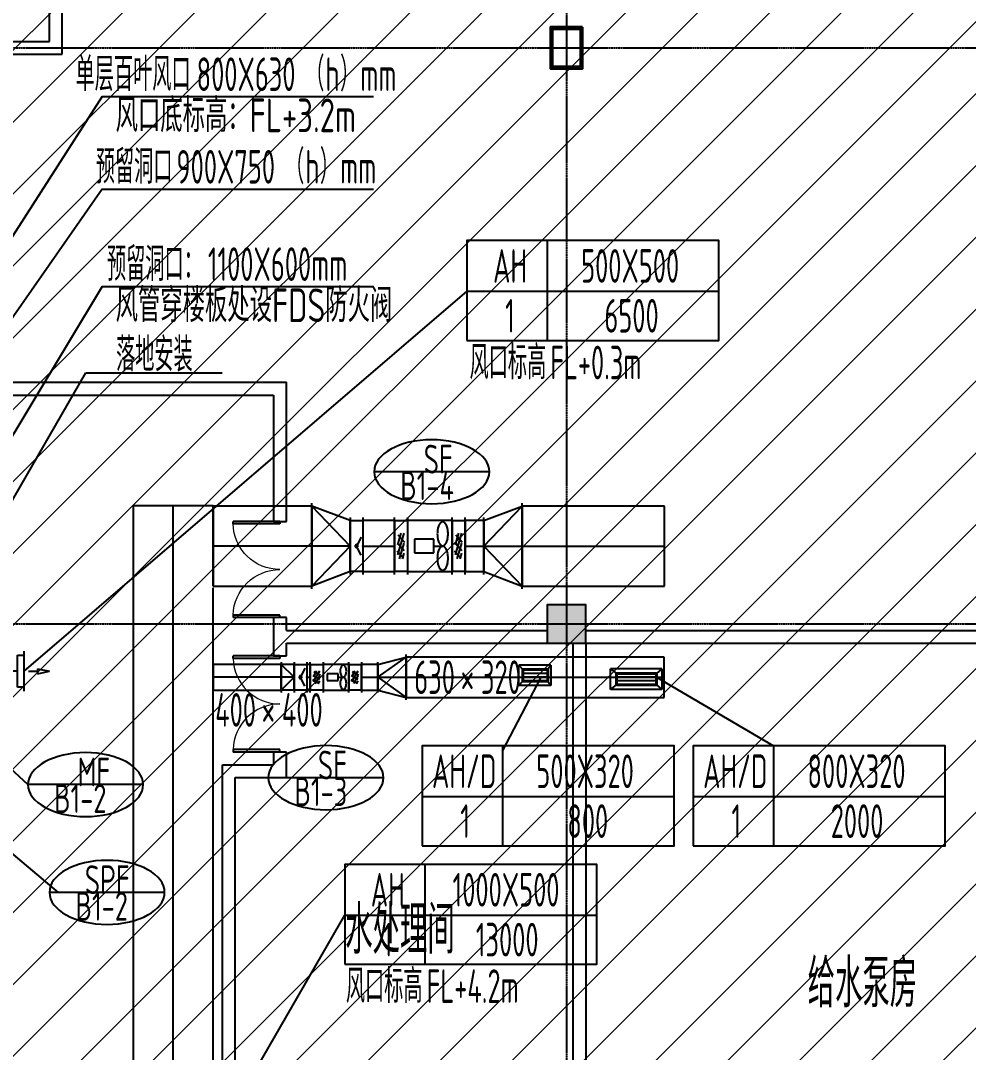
# Model space of a CAD drawing. Extents: x -20827274 to 1300756471, y -549375 to 3431892.
# Drawn here: x -62734 to -47932, y -262952 to -246835 of the extents above; entities that cross this region are included whole.
import ezdxf

# ---------------------------------------------------------------- set-up
doc = ezdxf.new("R2010")
doc.units = 0
doc.header["$LTSCALE"] = 10
for name, pattern in [('CENTER2', [1.125, 0.75, -0.125, 0.125, -0.125]), ('DASH', [0.35, 0.25, -0.1]), ('暖附图底图$0$DASH', [0.35, 0.25, -0.1]), ('暖附图底图$0$DOTE', [2.42, 2, -0.2, 0.02, -0.2])]:
    doc.linetypes.add(name, pattern=pattern)
for name, color, linetype in [('1-zs', 3, 'Continuous'), ('1-暖通标注', 4, 'Continuous'), ('1-标注暖通', 4, 'Continuous'), ('DUCT-排风风口', 7, 'Continuous'), ('DUCT-送风中心线', 5, 'CENTER2'), ('DUCT-送风标注', 3, 'Continuous'), ('DUCT-送风法兰', 2, 'Continuous'), ('DUCT-送风管', 4, 'Continuous'), ('DUCT-送风管端线', 2, 'Continuous'), ('DUCT-送风管设备', 7, 'Continuous'), ('DUCT-送风阀门', 7, 'Continuous'), ('H-暖通设备', 181, 'Continuous'), ('Hvac-Hide', 8, 'DASH'), ('PUB_HATCH', 8, 'Continuous'), ('暖附图底图$0$1-标注暖通', 8, 'Continuous'), ('暖附图底图$0$A-COLUMN', 8, 'Continuous'), ('暖附图底图$0$A-ROOM_NAME', 8, 'Continuous'), ('暖附图底图$0$A-WALL', 8, 'Continuous'), ('暖附图底图$0$DOOR_FIRE', 8, 'Continuous'), ('暖附图底图$0$DOTE', 8, 'Continuous')]:
    doc.layers.add(name, color=color, linetype=linetype)
doc.layers.add('F-非人防区', color=105, linetype='Continuous', lineweight=15)
doc.layers.add('暖附图底图$0$钢柱', color=8, linetype='Continuous', lineweight=35)
doc.styles.add('8B2_02', font='tssdeng.shx', dxfattribs={"width": 0.6, "bigfont": 'TSSDCHN.shx'})
doc.styles.add('暖附图底图$0$8B2_02', font='tssdeng.shx', dxfattribs={"width": 0.6, "bigfont": 'TSSDCHN.shx'})

# ---------------------------------------------------------------- blocks, each defined once
blk = doc.blocks.new('$轴流风机$00000011')
for p, q in [((-500, 500, 0), (-500, -500, 0)), ((500, 500, 0), (-500, 500, 0)), ((500, -500, 0), (500, 500, 0)), ((-339, 135, 0), (-339, -135, 0)), ((88, 135, 0), (-339, 135, 0)), ((88, -135, 0), (88, 135, 0)), ((88, 0, 0), (288, 0, 0)), ((-339, -135, 0), (88, -135, 0)), ((-500, -500, 0), (500, -500, 0))]:
    blk.add_line(p, q)
for centre, radius, start, end in [((462, 274, 0), 291, 153.0603, 168.1126), ((355, 329, 0), 170, 129.1821, 153.0603), ((288, 410, 0), 64.8, 90, 129.1821), ((288, 410, 0), 64.8, 50.8179, 90), ((222, 329, 0), 170, 26.9397, 50.8179), ((115, 274, 0), 291, 11.8874, 26.9397), ((633, 238, 0), 465, 168.1126, 180), ((633, 238, 0), 465, 180, 191.8874), ((-56, 238, 0), 465, 0, 11.8874), ((-56, 238, 0), 465, 348.1126, 0), ((462, 202, 0), 291, 191.8874, 206.9397), ((355, 148, 0), 170, 206.9397, 230.8179), ((288, 66, 0), 64.8, 230.8179, 270), ((288, 66, 0), 64.8, 270, 309.1821), ((222, 148, 0), 170, 309.1821, 333.0603), ((115, 202, 0), 291, 333.0603, 348.1126), ((633, -238, 0), 465, 168.1126, 180), ((462, -202, 0), 291, 153.0603, 168.1126), ((355, -148, 0), 170, 129.1821, 153.0603), ((288, -66, 0), 64.8, 90, 129.1821), ((288, -66, 0), 64.8, 50.8179, 90), ((222, -148, 0), 170, 26.9397, 50.8179), ((115, -202, 0), 291, 11.8874, 26.9397), ((-56, -238, 0), 465, 0, 11.8874), ((633, -238, 0), 465, 180, 191.8874), ((462, -274, 0), 291, 191.8874, 206.9397), ((115, -274, 0), 291, 333.0603, 348.1126), ((-56, -238, 0), 465, 348.1126, 0), ((355, -329, 0), 170, 206.9397, 230.8179), ((288, -410, 0), 64.8, 230.8179, 270), ((288, -410, 0), 64.8, 270, 309.1821), ((222, -329, 0), 170, 309.1821, 333.0603)]:
    blk.add_arc(centre, radius, start, end)
for p in [(-500, 0, 0), (500, 0, 0)]:
    blk.add_point(p)
blk = doc.blocks.new('$风口$00000098')
for p, q in [((0, 200), (100, 200)), ((0, -200), (0, 200)), ((100, 250), (100, -250)), ((0, 0), (-100, 0)), ((172, 0), (315, 0)), ((315, 31), (500, 0)), ((315, 31), (315, -31)), ((315, -31), (500, 0)), ((100, -200), (0, -200))]:
    blk.add_line(p, q)
blk = doc.blocks.new('$风口$00000108')
for p, q in [((-250, 135), (-190, 75)), ((-250, -135), (-250, 135)), ((250, 135), (200, 75)), ((250, 135), (250, -135)), ((200, 25), (-190, 25)), ((-250, -135), (-190, -75)), ((200, -25), (-190, -25)), ((200, -75), (250, -135)), ((250, -135), (-250, -135))]:
    blk.add_line(p, q)
at = {"linetype": 'Continuous'}
blk.add_line((250, 135), (-250, 135), dxfattribs=at)
at = {"lineweight": 40}
for p, q in [((-190, 75), (200, 75)), ((-190, -75), (-190, 75)), ((200, 75), (200, -75)), ((-190, -75), (200, -75))]:
    blk.add_line(p, q, dxfattribs=at)
blk = doc.blocks.new('暖附图底图$0$A$C00330F2E')
at = {"layer": '暖附图底图$0$钢柱', "color": 4, "lineweight": 35}
for points in [[(18100, -72000), (17600, -72000), (17600, -72650), (18100, -72650)], [(18070, -72620), (17630, -72620), (17630, -72030), (18070, -72030)]]:
    blk.add_lwpolyline(points, close=True, dxfattribs=at)
blk = doc.blocks.new('_FZH')
blk.add_lwpolyline([(-0.5, -0.5), (0.5, -0.5), (0.5, 0.5), (-0.5, 0.5)], close=True)
at = {"layer": 'PUB_HATCH'}
blk.add_solid([(-0.5, -0.5), (0.5, -0.5), (-0.5, 0.5), (0.5, 0.5)], dxfattribs=at)
blk = doc.blocks.new('暖附图底图$0$$DorLib2D$00000002')
for p, q in [((-0.5, 0), (-0.5, 0.4875)), ((-0.475, 0.4875), (-0.5, 0.4875)), ((-0.475, 0), (-0.475, 0.4875)), ((0.475, 0), (0.475, 0.4875)), ((0.475, 0.4875), (0.5, 0.4875)), ((0.5, 0), (0.5, 0.4875)), ((-0.5, 0), (-0.475, 0)), ((0.5, 0), (0.475, 0))]:
    blk.add_line(p, q)
at = {"lineweight": 13}
for centre, start, end in [((-0.4875, 0), 0, 88.53072), ((0.4875, 0), 91.46928, 180)]:
    blk.add_arc(centre, 0.4875, start, end, dxfattribs=at)
blk = doc.blocks.new('暖附图底图$0$AFSFCS')
at = {"layer": '暖附图底图$0$A-WALL'}
for p, q in [((-62283.6, -247160.4), (-62283.6, -238485.4)), ((-62083.6, -247360.4), (-62083.6, -238485.4)), ((-63333.6, -247160.4), (-62283.6, -247160.4)), ((-63233.6, -247360.4), (-62083.6, -247360.4)), ((-63233.6, -252485.4), (-58583.6, -252485.4)), ((-58583.6, -254660.4), (-58583.6, -252485.4)), ((-63233.6, -252685.4), (-58783.6, -252685.4)), ((-58783.6, -252685.4), (-58783.6, -254660.4)), ((-58783.6, -254660.4), (-58583.6, -254660.4)), ((-58583.6, -256160.4), (-58783.6, -256160.4)), ((-58783.6, -256160.4), (-58783.6, -256460.4)), ((-58583.6, -256360.4), (-58583.6, -256160.4)), ((-58583.6, -256360.4), (-54508.6, -256360.4)), ((-53908.6, -256360.4), (-45508.6, -256360.4)), ((-58783.6, -256460.4), (-58783.6, -256760.4)), ((-58583.6, -256760.4), (-58583.6, -256560.4)), ((-58583.6, -256560.4), (-54508.6, -256560.4)), ((-54108.6, -256560.4), (-54108.6, -264960.4)), ((-53908.6, -256560.4), (-45508.6, -256560.4)), ((-53908.6, -256560.4), (-53908.6, -264960.4)), ((-58783.6, -256760.4), (-58583.6, -256760.4)), ((-58583.6, -258260.4), (-58783.6, -258260.4)), ((-58783.6, -258260.4), (-58783.6, -258460.4)), ((-58583.6, -258660.4), (-58583.6, -258260.4)), ((-59583.6, -258460.4), (-58783.6, -258460.4)), ((-59583.6, -265460.4), (-59583.6, -258460.4)), ((-59383.6, -258660.4), (-58583.6, -258660.4)), ((-59383.6, -265360.4), (-59383.6, -258660.4))]:
    blk.add_line(p, q, dxfattribs=at)
at = {"layer": '暖附图底图$0$DOTE', "color": 16, "linetype": '暖附图底图$0$DOTE', "ltscale": 1.5}
for p, q in [((-54208.6, -155629.3), (-54208.6, -385768.2)), ((-113117.3, -247260.4), (10791.4, -247260.4)), ((-113117.3, -256260.4), (10791.4, -256260.4))]:
    blk.add_line(p, q, dxfattribs=at)
blk.add_blockref('暖附图底图$0$A$C00330F2E', (-72058.6, -174935.4))
at = {"layer": '暖附图底图$0$A-COLUMN', "xscale": 600, "yscale": 600, "zscale": 600, "rotation": 90}
blk.add_blockref('_FZH', (-54208.6, -256260.4), dxfattribs=at)
at = {"layer": '暖附图底图$0$DOOR_FIRE', "xscale": 1500, "zscale": 200}
for p, yscale, rotation in [((-58683.6, -255410.4), -1500, 270), ((-58683.6, -257510.4), 1500, 90)]:
    blk.add_blockref('暖附图底图$0$$DorLib2D$00000002', p, dxfattribs=dict(at, yscale=yscale, rotation=rotation))
at = {"layer": '暖附图底图$0$A-ROOM_NAME', "style": '暖附图底图$0$8B2_02', "width": 0.6}
for s, p in [('水处理间', (-57664.4, -261412.2)), ('给水泵房', (-50441.6, -262248.1))]:
    blk.add_text(s, height=750, dxfattribs=at).set_placement(p)
blk = doc.blocks.new('暖附图底图')
at = {"layer": '暖附图底图$0$1-标注暖通', "linetype": '暖附图底图$0$DASH'}
blk.add_blockref('暖附图底图$0$AFSFCS', (500000, 0), dxfattribs=at)

msp = doc.modelspace()

# ---------------------------------------------------------------- hatches: boundary and pattern name
at = {"layer": 'F-非人防区'}
h = msp.add_hatch(dxfattribs=at)
h.set_pattern_fill('ANSI31', color=8, scale=500)
h.set_pattern_definition([(45, (-67108.6, 126739.6), (-561.266, 561.266), [])])
edge = h.paths.add_edge_path()
edge.add_line((26041.4, -160910.4), (26041.4, -174910.4))
edge.add_line((26041.4, -174910.4), (44466.4, -174910.4))
edge.add_line((44466.4, -174910.4), (44466.4, -230535.4))
edge.add_line((44466.4, -230535.4), (29591.4, -230535.4))
edge.add_line((29591.4, -230535.4), (29591.4, -228585.4))
edge.add_line((29591.4, -228585.4), (32466.4, -228585.4))
edge.add_line((32466.4, -228585.4), (32466.4, -223185.4))
edge.add_line((32466.4, -223185.4), (6116.4, -223185.4))
edge.add_line((6116.4, -223185.4), (6116.4, -236210.4))
edge.add_line((6116.4, -236210.4), (5916.4, -236210.4))
edge.add_line((5916.4, -236210.4), (5921.1, -289912.2))
edge.add_line((5921.1, -289912.2), (35191.4, -289912.2))
edge.add_line((35191.4, -289912.2), (35191.4, -296310.4))
edge.add_line((35191.4, -296310.4), (35041.4, -296310.4))
edge.add_line((35041.4, -296310.4), (35041.4, -296910.4))
edge.add_line((35041.4, -296910.4), (35641.4, -296910.4))
edge.add_line((35641.4, -296910.4), (44736.4, -305099.6))
edge.add_line((44736.4, -305099.6), (22456.5, -329844))
edge.add_line((22456.5, -329844), (22456.5, -340006.4))
edge.add_line((22456.5, -340006.4), (-13248.1, -379660.4))
edge.add_line((-13248.1, -379660.4), (-90108.6, -379660.4))
edge.add_line((-90108.6, -379660.4), (-90108.6, -373660.4))
edge.add_line((-90108.6, -373660.4), (-91358.6, -373660.4))
edge.add_arc((-91358.6, -361660.4), 12000, 180, 270, ccw=False)
edge.add_line((-103358.6, -361660.4), (-103358.6, -333450.4))
edge.add_line((-103358.6, -333450.4), (-95358.6, -333436.6))
edge.add_line((-95358.6, -333436.6), (-95358.6, -160610.4))
edge.add_line((-95358.6, -160610.4), (-86333.4, -160610.4))
edge.add_line((-86333.4, -160610.4), (-86333.6, -149790))
edge.add_line((-86333.6, -149790), (-73433.4, -149790))
edge.add_line((-73433.4, -149790), (-73433.4, -160610.4))
edge.add_line((-73433.4, -160610.4), (26041.4, -160910.4))

# ---------------------------------------------------------------- linework, layer by layer
at = {"layer": '1-暖通标注'}
for p, q in [((-61461.1, -248021.3), (-65929.7, -254985.5, 2600)), ((-61461.1, -250988.1), (-64094.6, -255367.3)), ((-55210.1, -258246.9), (-54602.6, -257091.9, 3000)), ((-52801.7, -257091.9, 2600), (-50975.6, -258165.7))]:
    msp.add_line(p, q, dxfattribs=at)
at = {"layer": '1-暖通标注', "color": 2}
for p, q in [((-64261.4, -256748.5, 0), (-61714.9, -252337.9, 0)), ((-61714.9, -252337.9, 0), (-59588.7, -252337.9, 0))]:
    msp.add_line(p, q, dxfattribs=at)
at = {"layer": '1-标注暖通'}
for p, q in [((-61461.1, -248021.3), (-57223.9, -248021.3)), ((-61461.1, -249467.6), (-57223.9, -249467.6)), ((-55762.9, -251062), (-62683.7, -256998.5, 2600)), ((-61461.1, -250988.1), (-57223.9, -250988.1)), ((-61826.7, -268029.5, 2600), (-57672.8, -260807.5))]:
    msp.add_line(p, q, dxfattribs=at)
at = {"layer": '1-标注暖通', "color": 1}
msp.add_line((-61461.1, -249467.6), (-65451.5, -255185.4), dxfattribs=at)
at = {"layer": '1-标注暖通'}
for points in [[(-55762.9, -251830.4), (-51826.9, -251830.4), (-51826.9, -250271.6), (-55762.9, -250271.6)], [(-56462.6, -259724.5), (-52526.6, -259724.5), (-52526.6, -258165.7), (-56462.6, -258165.7)], [(-52228, -259724.5), (-48292.1, -259724.5), (-48292.1, -258165.7), (-52228, -258165.7)], [(-57672.8, -261575.9), (-53736.9, -261575.9), (-53736.9, -260017.1), (-57672.8, -260017.1)]]:
    msp.add_lwpolyline(points, close=True, dxfattribs=at)
for points in [[(-54510.4, -250271.6), (-54510.4, -251830.4)], [(-55762.9, -251062), (-51826.9, -251062)], [(-55210.1, -258165.7), (-55210.1, -259724.5)], [(-50975.6, -258165.7), (-50975.6, -259724.5)], [(-56462.6, -258956.1), (-52526.6, -258956.1)], [(-52228, -258956.1), (-48292.1, -258956.1)], [(-56420.4, -260017.1), (-56420.4, -261575.9)], [(-57672.8, -260807.5), (-53736.9, -260807.5)]]:
    msp.add_lwpolyline(points, dxfattribs=at)
at = {"layer": 'DUCT-送风中心线'}
for p, q in [((-60349.9, -286795.2), (-60349.9, -254416.7)), ((-58188.1, -255043.1), (-59724.9, -255043.1)), ((-57587.9, -255043.1), (-58187.9, -255043.1)), ((-57387.5, -255043.1), (-56894.4, -255043.1)), ((-56894.2, -255043.1), (-56894, -255043.1)), ((-55793.4, -255043.1), (-55793.6, -255043.1)), ((-55793.2, -255043.1), (-55499.6, -255043.1)), ((-55499.4, -255043.1), (-54899.4, -255043.1)), ((-54899.2, -255043.1), (-52676.6, -255043.1)), ((-58664.1, -257091.9), (-59724.8, -257091.9)), ((-58463.9, -257091.9), (-58663.9, -257091.9)), ((-58263.5, -257091.9), (-58211.1, -257091.9)), ((-58210.9, -257091.9), (-58210.7, -257091.9)), ((-57410.1, -257091.9), (-57410.3, -257091.9)), ((-57409.9, -257091.9), (-57156.4, -257091.9)), ((-57156.2, -257091.9), (-56711.2, -257091.9)), ((-56711, -257091.9), (-52682.9, -257091.9))]:
    msp.add_line(p, q, dxfattribs=at)
at = {"layer": 'DUCT-送风法兰'}
for p, q in [((-58188, -255713.1), (-58188, -254373.1)), ((-54899.3, -255713.1), (-54899.3, -254373.1)), ((-57587.8, -254598.1), (-57587.8, -255488.1)), ((-57387.6, -254598.1), (-57387.6, -255488.1)), ((-56894.3, -255488.1), (-56894.3, -254598.1)), ((-56693.9, -254598.1), (-56693.9, -255488.1)), ((-55993.7, -255488.1), (-55993.7, -254598.1)), ((-55793.3, -255488.1), (-55793.3, -254598.1)), ((-55499.5, -255488.1), (-55499.5, -254598.1)), ((-56711.1, -257444.4), (-56711.1, -256739.4)), ((-58664, -256854.4), (-58664, -257329.4)), ((-58463.8, -256854.4), (-58463.8, -257329.4)), ((-58263.6, -256854.4), (-58263.6, -257329.4)), ((-58211, -257329.4), (-58211, -256854.4)), ((-58010.6, -256854.4), (-58010.6, -257329.4)), ((-57610.4, -257329.4), (-57610.4, -256854.4)), ((-57410, -256854.4), (-57410, -257329.4)), ((-57156.3, -257329.4), (-57156.3, -256854.4))]:
    msp.add_line(p, q, dxfattribs=at)
at = {"layer": 'DUCT-送风法兰', "color": 18, "true_color": 0x000000}
for p in [(-58188.1, -255043.1, 5000), (-58187.9, -255043.1, 5000), (-57587.9, -255043.1, 5000), (-57587.7, -255043.1, 5000), (-57387.7, -255043.1, 5000), (-57387.5, -255043.1, 5000), (-56894.4, -255043.1, 5000), (-56894.2, -255043.1, 5000), (-56694, -255043.1, 5000), (-56693.8, -255043.1, 5000), (-55993.8, -255043.1, 5000), (-55993.6, -255043.1, 5000), (-55793.4, -255043.1, 5000), (-55793.2, -255043.1, 5000), (-55499.6, -255043.1, 5000), (-55499.4, -255043.1, 5000), (-54899.4, -255043.1, 5000), (-54899.2, -255043.1, 5000), (-58664.1, -257091.9, 3000), (-58663.9, -257091.9, 3000), (-58463.9, -257091.9, 3000), (-58463.7, -257091.9, 3000), (-58263.7, -257091.9, 3000), (-58263.5, -257091.9, 3000), (-58211.1, -257091.9, 3000), (-58210.9, -257091.9, 3000), (-58010.7, -257091.9, 3000), (-58010.5, -257091.9, 3000), (-57610.5, -257091.9, 3000), (-57610.3, -257091.9, 3000), (-57410.1, -257091.9, 3000), (-57409.9, -257091.9, 3000), (-57156.4, -257091.9, 3000), (-57156.2, -257091.9, 3000), (-56711.2, -257091.9, 3000), (-56711, -257091.9, 3000)]:
    msp.add_point(p, dxfattribs=at)
at = {"layer": 'DUCT-送风管'}
for p, q in [((-59724.9, -254416.7), (-60974.9, -254416.7)), ((-60974.9, -254416.7), (-60974.9, -286795.2)), ((-58188.1, -254418.1), (-59724.9, -254418.1)), ((-59724.9, -254418.1), (-59724.9, -255668.1)), ((-58188.1, -255668.1), (-58188.1, -254418.1)), ((-57587.9, -254643.1), (-58187.9, -254418.1)), ((-57587.9, -255043.1), (-58187.9, -254418.1)), ((-55499.4, -254643.1), (-54899.4, -254418.1)), ((-55499.4, -255043.1), (-54899.4, -254418.1)), ((-52676.6, -254418.1), (-54899.2, -254418.1)), ((-54899.2, -254418.1), (-54899.2, -255668.1)), ((-52676.6, -255668.1), (-52676.6, -254418.1)), ((-57587.7, -254643.1), (-57387.7, -254643.1)), ((-56894.4, -254643.1), (-57387.5, -254643.1)), ((-57387.5, -254643.1), (-57387.5, -255443.1)), ((-56894.4, -255443.1), (-56894.4, -254643.1)), ((-56894.2, -254643.1), (-56894, -254643.1)), ((-56894, -254643.1), (-56694, -254643.1)), ((-55993.6, -254643.1), (-55793.6, -254643.1)), ((-55793.4, -254643.1), (-55793.6, -254643.1)), ((-55499.6, -254643.1), (-55793.2, -254643.1)), ((-55793.2, -254643.1), (-55793.2, -255443.1)), ((-55499.6, -255443.1), (-55499.6, -254643.1)), ((-57587.9, -255043.1), (-58187.9, -255668.1)), ((-55499.4, -255043.1), (-54899.4, -255668.1)), ((-57587.9, -255443.1), (-58187.9, -255668.1)), ((-57387.7, -255443.1), (-57587.7, -255443.1)), ((-57387.5, -255443.1), (-56894.4, -255443.1)), ((-56894.2, -255443.1), (-56894, -255443.1)), ((-56694, -255443.1), (-56894, -255443.1)), ((-55793.6, -255443.1), (-55993.6, -255443.1)), ((-55793.4, -255443.1), (-55793.6, -255443.1)), ((-55793.2, -255443.1), (-55499.6, -255443.1)), ((-55499.4, -255443.1), (-54899.4, -255668.1)), ((-59724.9, -255668.1), (-58188.1, -255668.1)), ((-59724.9, -286795.2), (-59724.9, -255698.1)), ((-54899.2, -255668.1), (-52676.6, -255668.1)), ((-58664.1, -256891.9), (-59724.8, -256891.9)), ((-59724.8, -256891.9), (-59724.8, -257291.9)), ((-58664.1, -257291.9), (-58664.1, -256891.9)), ((-58463.9, -256891.9), (-58663.9, -256891.9)), ((-58463.9, -257091.9), (-58663.9, -256891.9)), ((-58463.7, -256891.9), (-58263.7, -256891.9)), ((-58211.1, -256891.9), (-58263.5, -256891.9)), ((-58263.5, -256891.9), (-58263.5, -257291.9)), ((-58211.1, -257291.9), (-58211.1, -256891.9)), ((-58210.9, -256891.9), (-58210.7, -256891.9)), ((-58210.7, -256891.9), (-58010.7, -256891.9)), ((-57610.3, -256891.9), (-57410.3, -256891.9)), ((-57410.1, -256891.9), (-57410.3, -256891.9)), ((-57156.4, -256891.9), (-57409.9, -256891.9)), ((-57409.9, -256891.9), (-57409.9, -257291.9)), ((-57156.4, -257291.9), (-57156.4, -256891.9)), ((-57156.2, -256891.9), (-56711.2, -256776.9)), ((-57156.2, -257091.9), (-56711.2, -256776.9)), ((-52682.9, -256776.9), (-56711, -256776.9)), ((-56711, -256776.9), (-56711, -257406.9)), ((-52682.9, -257406.9), (-52682.9, -256776.9)), ((-58463.9, -257091.9), (-58663.9, -257291.9)), ((-57156.2, -257091.9), (-56711.2, -257406.9)), ((-59724.8, -257291.9), (-58664.1, -257291.9)), ((-58463.9, -257291.9), (-58663.9, -257291.9)), ((-58263.7, -257291.9), (-58463.7, -257291.9)), ((-58263.5, -257291.9), (-58211.1, -257291.9)), ((-58210.9, -257291.9), (-58210.7, -257291.9)), ((-58010.7, -257291.9), (-58210.7, -257291.9)), ((-57410.3, -257291.9), (-57610.3, -257291.9)), ((-57410.1, -257291.9), (-57410.3, -257291.9)), ((-57409.9, -257291.9), (-57156.4, -257291.9)), ((-57156.2, -257291.9), (-56711.2, -257406.9)), ((-56711, -257406.9), (-52682.9, -257406.9))]:
    msp.add_line(p, q, dxfattribs=at)
at = {"layer": 'DUCT-送风管', "color": 18, "true_color": 0x000000}
for p in [(-58187.9, -255043.1, 5000), (-57587.9, -255043.1, 5000), (-56894.2, -255043.1, 5000), (-56894, -255043.1, 5000), (-55793.6, -255043.1, 5000), (-55793.4, -255043.1, 5000), (-55499.4, -255043.1, 5000), (-54899.4, -255043.1, 5000), (-58663.9, -257091.9, 3000), (-58463.9, -257091.9, 3000), (-58210.9, -257091.9, 3000), (-58210.7, -257091.9, 3000), (-57410.3, -257091.9, 3000), (-57410.1, -257091.9, 3000), (-57156.2, -257091.9, 3000), (-56711.2, -257091.9, 3000)]:
    msp.add_point(p, dxfattribs=at)
at = {"layer": 'DUCT-送风管端线'}
for p, q in [((-58187.9, -254418.1), (-58187.9, -255668.1)), ((-54899.4, -255668.1), (-54899.4, -254418.1)), ((-57587.9, -255443.1), (-57587.9, -254643.1)), ((-57587.7, -254643.1), (-57587.7, -255443.1)), ((-57387.7, -254643.1), (-57387.7, -255443.1)), ((-56894.2, -254643.1), (-56894.2, -255443.1)), ((-56894, -255443.1), (-56894, -254643.1)), ((-56894, -254643.1), (-56894, -255443.1)), ((-56694, -254643.1), (-56694, -255443.1)), ((-55993.6, -254643.1), (-55993.6, -255443.1)), ((-55793.6, -254643.1), (-55793.6, -255443.1)), ((-55793.6, -254643.1), (-55793.6, -255443.1)), ((-55793.4, -255443.1), (-55793.4, -254643.1)), ((-55499.4, -254643.1), (-55499.4, -255443.1)), ((-58663.9, -256891.9), (-58663.9, -257291.9)), ((-58463.9, -257291.9), (-58463.9, -256891.9)), ((-58463.7, -256891.9), (-58463.7, -257291.9)), ((-58263.7, -256891.9), (-58263.7, -257291.9)), ((-58210.9, -256891.9), (-58210.9, -257291.9)), ((-58210.7, -257291.9), (-58210.7, -256891.9)), ((-58210.7, -256891.9), (-58210.7, -257291.9)), ((-58010.7, -256891.9), (-58010.7, -257291.9)), ((-57610.3, -256891.9), (-57610.3, -257291.9)), ((-57410.3, -256891.9), (-57410.3, -257291.9)), ((-57410.3, -256891.9), (-57410.3, -257291.9)), ((-57410.1, -257291.9), (-57410.1, -256891.9)), ((-57156.2, -256891.9), (-57156.2, -257291.9)), ((-56711.2, -257406.9), (-56711.2, -256776.9))]:
    msp.add_line(p, q, dxfattribs=at)
at = {"layer": 'DUCT-送风阀门'}
for p, q in [((-57417.7, -254903.1), (-57487.7, -255043.1)), ((-56844, -255182.2), (-56746.1, -254843.1)), ((-56844, -255022.2), (-56792.3, -254843.1)), ((-56735.9, -254987.9), (-56835.9, -254872.4)), ((-55943.6, -255182.2), (-55845.7, -254843.1)), ((-55943.6, -255022.2), (-55891.9, -254843.1)), ((-55835.5, -254987.9), (-55935.5, -254872.4)), ((-57509.4, -255039), (-57509.8, -255043.1)), ((-57509.8, -255043.1), (-57509.4, -255047.1)), ((-57508.3, -255035.1), (-57509.4, -255039)), ((-57509.4, -255047.1), (-57508.3, -255051.1)), ((-57506.5, -255031.4), (-57508.3, -255035.1)), ((-57508.3, -255051.1), (-57506.5, -255054.7)), ((-57504, -255028.1), (-57506.5, -255031.4)), ((-57506.5, -255054.7), (-57504, -255058)), ((-57501, -255025.4), (-57504, -255028.1)), ((-57504, -255058), (-57501, -255060.8)), ((-57502.1, -255038.8), (-57502.6, -255041.6)), ((-57502.6, -255041.6), (-57502.6, -255044.5)), ((-57502.6, -255044.5), (-57502.1, -255047.3)), ((-57501, -255036.2), (-57502.1, -255038.8)), ((-57502.1, -255047.3), (-57501, -255049.9)), ((-57497.5, -255023.2), (-57501, -255025.4)), ((-57499.5, -255033.8), (-57501, -255036.2)), ((-57501, -255049.9), (-57499.5, -255052.3)), ((-57501, -255060.8), (-57497.5, -255062.9)), ((-57497.5, -255031.7), (-57499.5, -255033.8)), ((-57499.5, -255052.3), (-57497.5, -255054.4)), ((-57498.2, -255041), (-57498.4, -255043.1)), ((-57498.4, -255043.1), (-57498.2, -255045.2)), ((-57497.6, -255039), (-57498.2, -255041)), ((-57498.2, -255045.2), (-57497.6, -255047.2)), ((-57496.6, -255037.1), (-57497.6, -255039)), ((-57497.6, -255047.2), (-57496.6, -255049)), ((-57493.7, -255021.8), (-57497.5, -255023.2)), ((-57495.2, -255030.1), (-57497.5, -255031.7)), ((-57497.5, -255054.4), (-57495.2, -255056.1)), ((-57497.5, -255062.9), (-57493.7, -255064.4)), ((-57495.2, -255035.5), (-57496.6, -255037.1)), ((-57496.6, -255049), (-57495.2, -255050.7)), ((-57492.6, -255028.9), (-57495.2, -255030.1)), ((-57493.6, -255034.1), (-57495.2, -255035.5)), ((-57495.2, -255050.7), (-57493.6, -255052)), ((-57495.2, -255056.1), (-57492.6, -255057.3)), ((-57489.7, -255021), (-57493.7, -255021.8)), ((-57493.7, -255064.4), (-57489.7, -255065.1)), ((-57491.8, -255033.2), (-57493.6, -255034.1)), ((-57493.6, -255052), (-57491.8, -255053)), ((-57489.8, -255028.2), (-57492.6, -255028.9)), ((-57492.6, -255057.3), (-57489.8, -255057.9)), ((-57489.8, -255032.5), (-57491.8, -255033.2)), ((-57491.8, -255053), (-57489.8, -255053.6)), ((-57486.9, -255028.1), (-57489.8, -255028.2)), ((-57487.7, -255032.3), (-57489.8, -255032.5)), ((-57489.8, -255053.6), (-57487.7, -255053.8)), ((-57489.8, -255057.9), (-57486.9, -255058.1)), ((-57485.6, -255021), (-57489.7, -255021)), ((-57489.7, -255065.1), (-57485.6, -255065.1)), ((-57485.6, -255032.5), (-57487.7, -255032.3)), ((-57417.7, -255183.1), (-57487.7, -255043.1)), ((-57487.7, -255053.8), (-57485.6, -255053.6)), ((-57484.1, -255028.5), (-57486.9, -255028.1)), ((-57486.9, -255058.1), (-57484.1, -255057.7)), ((-57481.6, -255021.8), (-57485.6, -255021)), ((-57483.5, -255033.2), (-57485.6, -255032.5)), ((-57485.6, -255053.6), (-57483.5, -255053)), ((-57485.6, -255065.1), (-57481.6, -255064.4)), ((-57481.4, -255029.4), (-57484.1, -255028.5)), ((-57484.1, -255057.7), (-57481.4, -255056.7)), ((-57481.7, -255034.1), (-57483.5, -255033.2)), ((-57483.5, -255053), (-57481.7, -255052)), ((-57480.1, -255035.5), (-57481.7, -255034.1)), ((-57481.7, -255052), (-57480.1, -255050.7)), ((-57477.8, -255023.2), (-57481.6, -255021.8)), ((-57481.6, -255064.4), (-57477.8, -255062.9)), ((-57479, -255030.8), (-57481.4, -255029.4)), ((-57481.4, -255056.7), (-57479, -255055.3)), ((-57478.7, -255037.1), (-57480.1, -255035.5)), ((-57480.1, -255050.7), (-57478.7, -255049)), ((-57476.8, -255032.7), (-57479, -255030.8)), ((-57479, -255055.3), (-57476.8, -255053.4)), ((-57477.7, -255039), (-57478.7, -255037.1)), ((-57478.7, -255049), (-57477.7, -255047.2)), ((-57474.3, -255025.4), (-57477.8, -255023.2)), ((-57477.8, -255062.9), (-57474.3, -255060.8)), ((-57477.1, -255041), (-57477.7, -255039)), ((-57477.7, -255047.2), (-57477.1, -255045.2)), ((-57476.9, -255043.1), (-57477.1, -255041)), ((-57477.1, -255045.2), (-57476.9, -255043.1)), ((-57475, -255035), (-57476.8, -255032.7)), ((-57476.8, -255053.4), (-57475, -255051.2)), ((-57473.7, -255037.5), (-57475, -255035)), ((-57475, -255051.2), (-57473.7, -255048.6)), ((-57471.3, -255028.1), (-57474.3, -255025.4)), ((-57474.3, -255060.8), (-57471.3, -255058)), ((-57472.9, -255040.2), (-57473.7, -255037.5)), ((-57473.7, -255048.6), (-57472.9, -255045.9)), ((-57472.7, -255043.1), (-57472.9, -255040.2)), ((-57472.9, -255045.9), (-57472.7, -255043.1)), ((-57468.8, -255031.4), (-57471.3, -255028.1)), ((-57471.3, -255058), (-57468.8, -255054.7)), ((-57467, -255035.1), (-57468.8, -255031.4)), ((-57468.8, -255054.7), (-57467, -255051.1)), ((-57465.9, -255039), (-57467, -255035.1)), ((-57467, -255051.1), (-57465.9, -255047.1)), ((-57465.5, -255043.1), (-57465.9, -255039)), ((-57465.9, -255047.1), (-57465.5, -255043.1)), ((-56755.6, -255239.9), (-56855.6, -255124.4)), ((-56744, -255117.4), (-56844, -255001.9)), ((-56815.4, -255243.1), (-56744, -254995.8)), ((-55855.2, -255239.9), (-55955.2, -255124.4)), ((-55843.6, -255117.4), (-55943.6, -255001.9)), ((-55915, -255243.1), (-55843.6, -254995.8)), ((-56769.2, -255243.1), (-56744, -255155.8)), ((-55868.8, -255243.1), (-55843.6, -255155.8)), ((-58293.7, -256951.9), (-58363.7, -257091.9)), ((-58160.7, -257161.5), (-58062.8, -256991.9)), ((-58160.7, -257081.5), (-58108.9, -256991.9)), ((-58052.5, -257064.3), (-58152.5, -257006.6)), ((-57560.3, -257161.5), (-57462.4, -256991.9)), ((-57560.3, -257081.5), (-57508.5, -256991.9)), ((-57452.1, -257064.3), (-57552.1, -257006.6)), ((-58385.5, -257087.8), (-58385.9, -257091.9)), ((-58385.9, -257091.9), (-58385.5, -257096)), ((-58384.4, -257083.9), (-58385.5, -257087.8)), ((-58385.5, -257096), (-58384.4, -257099.9)), ((-58382.5, -257080.2), (-58384.4, -257083.9)), ((-58384.4, -257099.9), (-58382.5, -257103.6)), ((-58380.1, -257077), (-58382.5, -257080.2)), ((-58382.5, -257103.6), (-58380.1, -257106.8)), ((-58377.1, -257074.2), (-58380.1, -257077)), ((-58380.1, -257106.8), (-58377.1, -257109.6)), ((-58378.1, -257087.7), (-58378.6, -257090.5)), ((-58378.6, -257090.5), (-58378.6, -257093.3)), ((-58378.6, -257093.3), (-58378.1, -257096.1)), ((-58377, -257085), (-58378.1, -257087.7)), ((-58378.1, -257096.1), (-58377, -257098.8)), ((-58373.6, -257072.1), (-58377.1, -257074.2)), ((-58377.1, -257109.6), (-58373.6, -257111.7)), ((-58375.5, -257082.6), (-58377, -257085)), ((-58377, -257098.8), (-58375.5, -257101.2)), ((-58373.5, -257080.6), (-58375.5, -257082.6)), ((-58375.5, -257101.2), (-58373.5, -257103.3)), ((-58374.2, -257089.8), (-58374.4, -257091.9)), ((-58374.4, -257091.9), (-58374.2, -257094)), ((-58373.6, -257087.8), (-58374.2, -257089.8)), ((-58374.2, -257094), (-58373.6, -257096)), ((-58369.8, -257070.6), (-58373.6, -257072.1)), ((-58372.6, -257085.9), (-58373.6, -257087.8)), ((-58373.6, -257096), (-58372.6, -257097.9)), ((-58373.6, -257111.7), (-58369.8, -257113.2)), ((-58371.2, -257078.9), (-58373.5, -257080.6)), ((-58373.5, -257103.3), (-58371.2, -257104.9)), ((-58371.3, -257084.3), (-58372.6, -257085.9)), ((-58372.6, -257097.9), (-58371.3, -257099.5)), ((-58369.7, -257083), (-58371.3, -257084.3)), ((-58371.3, -257099.5), (-58369.7, -257100.8)), ((-58368.6, -257077.7), (-58371.2, -257078.9)), ((-58371.2, -257104.9), (-58368.6, -257106.1)), ((-58365.7, -257069.8), (-58369.8, -257070.6)), ((-58369.8, -257113.2), (-58365.7, -257114)), ((-58367.8, -257082), (-58369.7, -257083)), ((-58369.7, -257100.8), (-58367.8, -257101.8)), ((-58365.8, -257077.1), (-58368.6, -257077.7)), ((-58368.6, -257106.1), (-58365.8, -257106.8)), ((-58365.8, -257081.4), (-58367.8, -257082)), ((-58367.8, -257101.8), (-58365.8, -257102.4)), ((-58363, -257076.9), (-58365.8, -257077.1)), ((-58363.7, -257081.2), (-58365.8, -257081.4)), ((-58365.8, -257102.4), (-58363.7, -257102.6)), ((-58365.8, -257106.8), (-58363, -257106.9)), ((-58361.7, -257069.8), (-58365.7, -257069.8)), ((-58365.7, -257114), (-58361.7, -257114)), ((-58361.6, -257081.4), (-58363.7, -257081.2)), ((-58293.7, -257231.9), (-58363.7, -257091.9)), ((-58363.7, -257102.6), (-58361.6, -257102.4)), ((-58360.2, -257077.3), (-58363, -257076.9)), ((-58363, -257106.9), (-58360.2, -257106.5)), ((-58357.6, -257070.6), (-58361.7, -257069.8)), ((-58361.7, -257114), (-58357.6, -257113.2)), ((-58359.6, -257082), (-58361.6, -257081.4)), ((-58361.6, -257102.4), (-58359.6, -257101.8)), ((-58357.5, -257078.3), (-58360.2, -257077.3)), ((-58360.2, -257106.5), (-58357.5, -257105.6)), ((-58357.7, -257083), (-58359.6, -257082)), ((-58359.6, -257101.8), (-58357.7, -257100.8)), ((-58356.1, -257084.3), (-58357.7, -257083)), ((-58357.7, -257100.8), (-58356.1, -257099.5)), ((-58353.8, -257072.1), (-58357.6, -257070.6)), ((-58357.6, -257113.2), (-58353.8, -257111.7)), ((-58355, -257079.7), (-58357.5, -257078.3)), ((-58357.5, -257105.6), (-58355, -257104.1)), ((-58354.8, -257085.9), (-58356.1, -257084.3)), ((-58356.1, -257099.5), (-58354.8, -257097.9)), ((-58352.8, -257081.6), (-58355, -257079.7)), ((-58355, -257104.1), (-58352.8, -257102.3)), ((-58353.8, -257087.8), (-58354.8, -257085.9)), ((-58354.8, -257097.9), (-58353.8, -257096)), ((-58350.3, -257074.2), (-58353.8, -257072.1)), ((-58353.2, -257089.8), (-58353.8, -257087.8)), ((-58353.8, -257096), (-58353.2, -257094)), ((-58353.8, -257111.7), (-58350.3, -257109.6)), ((-58353, -257091.9), (-58353.2, -257089.8)), ((-58353.2, -257094), (-58353, -257091.9)), ((-58351.1, -257083.8), (-58352.8, -257081.6)), ((-58352.8, -257102.3), (-58351.1, -257100)), ((-58349.8, -257086.3), (-58351.1, -257083.8)), ((-58351.1, -257100), (-58349.8, -257097.5)), ((-58347.3, -257077), (-58350.3, -257074.2)), ((-58350.3, -257109.6), (-58347.3, -257106.8)), ((-58349, -257089.1), (-58349.8, -257086.3)), ((-58349.8, -257097.5), (-58349, -257094.7)), ((-58348.7, -257091.9), (-58349, -257089.1)), ((-58349, -257094.7), (-58348.7, -257091.9)), ((-58344.9, -257080.2), (-58347.3, -257077)), ((-58347.3, -257106.8), (-58344.9, -257103.6)), ((-58343, -257083.9), (-58344.9, -257080.2)), ((-58344.9, -257103.6), (-58343, -257099.9)), ((-58341.9, -257087.8), (-58343, -257083.9)), ((-58343, -257099.9), (-58341.9, -257096)), ((-58341.5, -257091.9), (-58341.9, -257087.8)), ((-58341.9, -257096), (-58341.5, -257091.9)), ((-58072.3, -257190.3), (-58172.3, -257132.6)), ((-58060.7, -257129.1), (-58160.7, -257071.3)), ((-58132, -257191.9), (-58060.7, -257068.3)), ((-58085.8, -257191.9), (-58060.7, -257148.3)), ((-57471.9, -257190.3), (-57571.9, -257132.6)), ((-57460.3, -257129.1), (-57560.3, -257071.3)), ((-57531.6, -257191.9), (-57460.3, -257068.3)), ((-57485.4, -257191.9), (-57460.3, -257148.3))]:
    msp.add_line(p, q, dxfattribs=at)
at = {"layer": 'H-暖通设备', "linetype": 'Continuous'}
for p, q in [((-55413.2, -253882.5), (-57213.2, -253882.5)), ((-64261.4, -257248.5, 0), (-62619, -258769.8)), ((-57065.4, -258661.2), (-58865.4, -258661.2)), ((-60819, -258769.8), (-62619, -258769.8)), ((-60484.6, -260452.6), (-62284.6, -260452.6))]:
    msp.add_line(p, q, dxfattribs=at)
at = {"layer": 'H-暖通设备'}
msp.add_line((-63783.6, -259077.5, 0), (-62145.8, -260452.6), dxfattribs=at)
at = {"layer": 'H-暖通设备', "linetype": 'Continuous', "extrusion": (0, 0, -1)}
for centre in [(-56313.2, -253882.5), (-57965.4, -258661.2), (-61719, -258769.8), (-61384.6, -260452.6)]:
    msp.add_ellipse(centre, major_axis=(-900, 0), ratio=0.5555556, dxfattribs=at)
at = {"layer": 'Hvac-Hide'}
msp.add_line((-59724.9, -255668.1), (-59724.9, -254418.1), dxfattribs=at)

# ---------------------------------------------------------------- block references
at = {"layer": '1-zs'}
msp.add_blockref('暖附图底图', (-500000, 0), dxfattribs=at)
at = {"layer": 'DUCT-排风风口', "color": 2}
for name, p, yscale in [('$风口$00000098', (-62783.6, -256998.5, 2600), 1.25), ('$风口$00000108', (-54701.9, -257062.3, 2600), 1.185185185185185)]:
    msp.add_blockref(name, p, dxfattribs=dict(at, yscale=yscale))
at = {"layer": 'DUCT-排风风口', "color": 2, "xscale": 1.6, "yscale": 1.185185185185185}
msp.add_blockref('$风口$00000108', (-53121.7, -257121.5, 2600), dxfattribs=at)
at = {"layer": 'DUCT-送风管设备', "xscale": 0.7000000000000001, "yscale": 0.8, "zscale": 800}
msp.add_blockref('$轴流风机$00000011', (-56343.8, -255043.1, 5000), dxfattribs=at)
at = {"layer": 'DUCT-送风管设备', "color": 2, "xscale": 0.4, "yscale": 0.4, "zscale": 400}
msp.add_blockref('$轴流风机$00000011', (-57810.5, -257091.9, 3000), dxfattribs=at)

# ---------------------------------------------------------------- texts
at = {"layer": '1-暖通标注', "style": '8B2_02', "width": 0.7}
for s, p in [('风口底标高：FL+3.2m', (-61251, -248577.7)), ('风管穿楼板处设FDS防火阀', (-61251, -251544.5))]:
    msp.add_text(s, height=525, dxfattribs=at).set_placement(p)
at = {"layer": '1-标注暖通', "style": '8B2_02', "width": 0.6}
for s, p in [('单层百叶风口', (-61875.2, -247935)), ('（', (-58289, -247935)), ('）', (-57743.8, -247935)), ('800X630', (-59985.2, -247935)), ('h', (-57974, -247935)), ('mm', (-57428.8, -247935)), ('预留洞口', (-61560.2, -249381.3)), ('（', (-58604, -249381.3)), ('）', (-58058.8, -249381.3)), ('900X750', (-60300.2, -249381.3)), ('h', (-58289, -249381.3)), ('mm', (-57743.8, -249381.3)), ('预留洞口：', (-61384.5, -250901.8)), ('1100X600mm', (-59809.5, -250901.8)), ('AH', (-55354.7, -250929.3)), ('500X500', (-53980.4, -250929.3)), ('1', (-55167, -251708.7)), ('6500', (-53617, -251708.7)), ('落地安装', (-61242.8, -252315.4)), ('风口标高', (-55722.5, -252438.3)), ('FL+0.3m', (-54462.5, -252438.3)), ('AH/D', (-56308.8, -258823.4)), ('500X320', (-54680.1, -258823.4)), ('AH/D', (-52074.3, -258823.4)), ('800X320', (-50445.5, -258823.4)), ('1', (-55866.6, -259602.8)), ('800', (-54195.5, -259602.8)), ('1', (-51632.1, -259602.8)), ('2000', (-50082.1, -259602.8)), ('AH', (-57264.7, -260674.8)), ('1000X500', (-55987.3, -260674.8)), ('1', (-57076.9, -261454.2)), ('13000', (-55623.8, -261454.2)), ('风口标高', (-57654, -262180.4)), ('FL+4.2m', (-56394, -262180.4))]:
    msp.add_text(s, height=525, dxfattribs=at).set_placement(p)
at = {"layer": 'DUCT-送风标注', "style": '8B2_02', "width": 0.6}
for s, p in [('630', (-56586, -257354.4, 3000)), ('320', (-55544.1, -257354.4, 3000)), ('×', (-55859.1, -257354.4, 3000)), ('400', (-59695.5, -257864.6, 3000)), ('400', (-58653.6, -257864.6, 3000)), ('×', (-58968.6, -257864.6, 3000))]:
    msp.add_text(s, height=525, dxfattribs=at).set_placement(p)
at = {"layer": 'H-暖通设备', "linetype": 'Continuous', "style": '8B2_02', "width": 0.7}
for s, p in [('SF', (-56437.8, -253910.3)), ('B1-4', (-56803.4, -254324.9)), ('MF', (-61843.6, -258797.7)), ('SF', (-58089.9, -258689.1)), ('B1-3', (-58455.5, -259103.7)), ('B1-2', (-62209.2, -259212.3)), ('SPF', (-61730.8, -260480.5)), ('B1-2', (-61874.7, -260895))]:
    msp.add_text(s, height=450, dxfattribs=at).set_placement(p)

doc.saveas('drawing.dxf')
